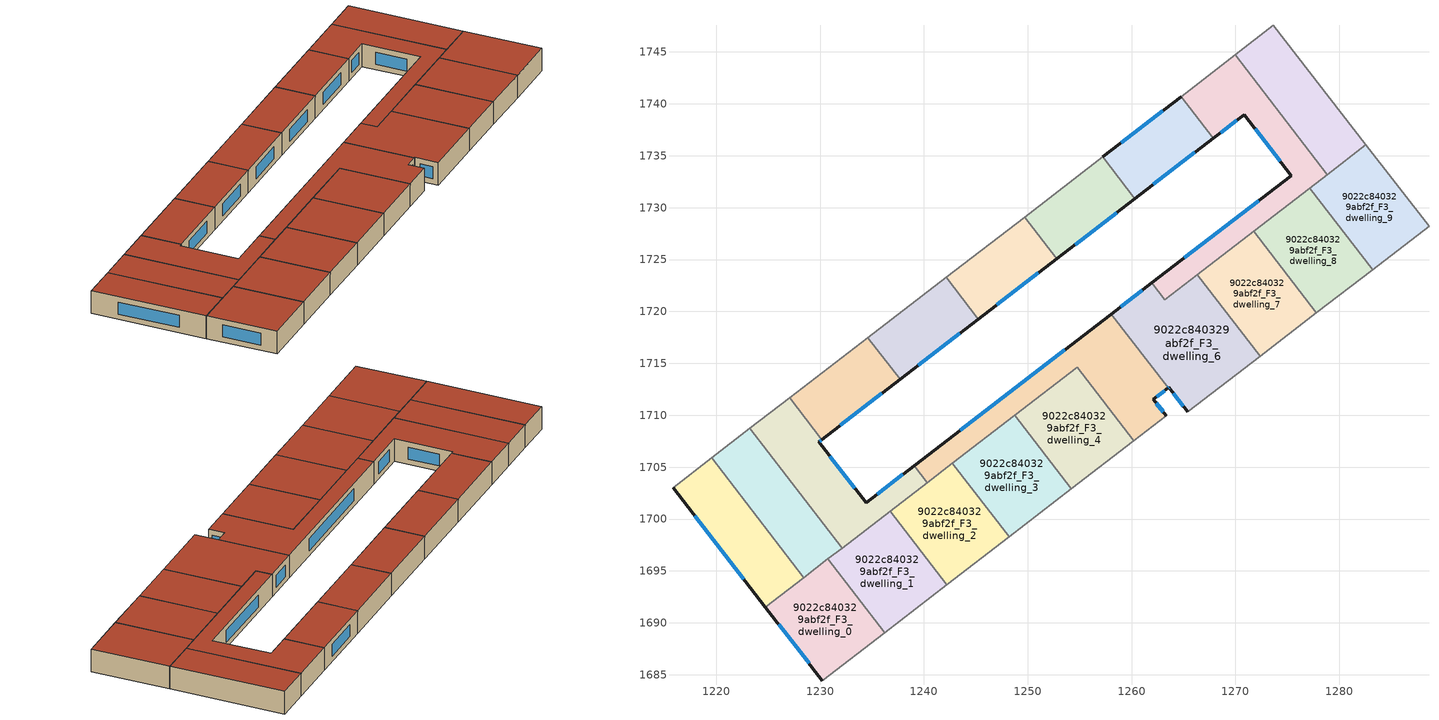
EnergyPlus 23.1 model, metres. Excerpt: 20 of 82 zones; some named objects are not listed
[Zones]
9022c840329abf2f_F3_dwelling_0
 floor to 9022c840329abf2f_F2_dwelling_0 (EU_floor_Construction): 1230.75,1696.15 1236.21,1689.05 1230.22,1684.44 1224.73,1691.52 z9
 wall outside (EU_wall_Construction): 1224.73,1691.52 1230.22,1684.44 z9:12
 wall to 9022c840329abf2f_F3_dwelling_1 (EU_wall_Construction): 1236.21,1689.05 1230.75,1696.15 z9:12
 wall adiabatic (EU_wall_Construction): 1230.22,1684.44 1236.21,1689.05 z9:12
 wall to 9022c840329abf2f_F3_dwelling_10 (EU_wall_Construction): 1228.41,1694.35 1224.73,1691.52 z9:12
 wall to 9022c840329abf2f_F3_dwelling_11 (EU_wall_Construction): 1230.75,1696.15 1228.41,1694.35 z9:12
 window (EU_Window_Construction): 1226.02,1689.86 1228.93,1686.1 z9.7:11.3
 roof outside (EU_roof_Construction): 1236.21,1689.05 1230.75,1696.15 1224.73,1691.52 1230.22,1684.44 z12
9022c840329abf2f_F3_dwelling_1
 floor to 9022c840329abf2f_F2_dwelling_1 (EU_floor_Construction): 1236.75,1700.77 1242.21,1693.67 1236.21,1689.05 1230.75,1696.15 z9
 wall to 9022c840329abf2f_F3_dwelling_2 (EU_wall_Construction): 1242.21,1693.67 1236.75,1700.77 z9:12
 wall adiabatic (EU_wall_Construction): 1236.21,1689.05 1242.21,1693.67 z9:12
 wall to 9022c840329abf2f_F3_dwelling_12 (EU_wall_Construction): 1236.75,1700.77 1232.1,1697.19 z9:12
 wall to 9022c840329abf2f_F3_dwelling_11 (EU_wall_Construction): 1232.1,1697.19 1230.75,1696.15 z9:12
 roof outside (EU_roof_Construction): 1242.21,1693.67 1236.75,1700.77 1230.75,1696.15 1236.21,1689.05 z12
9022c840329abf2f_F3_dwelling_10
 floor to 9022c840329abf2f_F2_dwelling_10 (EU_floor_Construction): 1219.53,1705.88 1228.41,1694.35 1224.73,1691.52 1215.82,1703.03 z9
 wall outside (EU_wall_Construction): 1215.82,1703.03 1224.73,1691.52 z9:12
 wall adiabatic (EU_wall_Construction): 1219.53,1705.88 1215.82,1703.03 z9:12
 wall to 9022c840329abf2f_F3_dwelling_11 (EU_wall_Construction): 1228.41,1694.35 1219.53,1705.88 z9:12
 window (EU_Window_Construction): 1217.91,1700.32 1222.64,1694.22 z9.7:11.3
 roof outside (EU_roof_Construction): 1228.41,1694.35 1219.53,1705.88 1215.82,1703.03 1224.73,1691.52 z12
9022c840329abf2f_F3_dwelling_11
 floor to 9022c840329abf2f_F2_dwelling_11 (EU_floor_Construction): 1223.23,1708.73 1232.1,1697.2 1228.41,1694.35 1219.53,1705.88 z9
 wall adiabatic (EU_wall_Construction): 1223.23,1708.73 1219.53,1705.88 z9:12
 wall to 9022c840329abf2f_F3_dwelling_12 (EU_wall_Construction): 1232.1,1697.2 1223.23,1708.73 z9:12
 roof outside (EU_roof_Construction): 1232.1,1697.2 1223.23,1708.73 1219.53,1705.88 1228.41,1694.35 z12
9022c840329abf2f_F3_dwelling_12
 floor to 9022c840329abf2f_F2_dwelling_12 (EU_floor_Construction): 1239.05,1705.13 1240.3,1703.5 1232.1,1697.2 1223.23,1708.73 1227.07,1711.68 1230.16,1707.66 1229.87,1707.43 1234.42,1701.57 z9
 wall outside (EU_wall_Construction): 1239.05,1705.13 1234.42,1701.57 1229.87,1707.43 1230.16,1707.66 z9:12
 wall to 9022c840329abf2f_F3_dwelling_5 (EU_wall_Construction): 1240.3,1703.5 1239.05,1705.13 z9:12
 wall adiabatic (EU_wall_Construction): 1227.07,1711.68 1223.23,1708.73 z9:12
 wall to 9022c840329abf2f_F3_dwelling_13 (EU_wall_Construction): 1230.16,1707.66 1227.07,1711.68 z9:12
 wall to 9022c840329abf2f_F3_dwelling_2 (EU_wall_Construction): 1236.75,1700.77 1240.3,1703.5 z9:12
 window (EU_Window_Construction): 1229.94,1707.49 1230.09,1707.6 / 1233.35,1702.95 1230.94,1706.06 / 1237.96,1704.3 1235.51,1702.41 z9.7:11.3
 roof outside (EU_roof_Construction): 1240.3,1703.5 1239.05,1705.13 1234.42,1701.57 1229.87,1707.43 1230.16,1707.66 1227.07,1711.68 1223.23,1708.73 1232.1,1697.2 z12
9022c840329abf2f_F3_dwelling_13
 floor to 9022c840329abf2f_F2_dwelling_13 (EU_floor_Construction): 1234.6,1717.48 1237.7,1713.46 1230.16,1707.66 1227.07,1711.68 z9
 wall outside (EU_wall_Construction): 1230.16,1707.66 1237.7,1713.46 z9:12
 wall adiabatic (EU_wall_Construction): 1234.6,1717.48 1227.07,1711.68 z9:12
 wall to 9022c840329abf2f_F3_dwelling_14 (EU_wall_Construction): 1237.7,1713.46 1234.6,1717.48 z9:12
 window (EU_Window_Construction): 1231.93,1709.02 1235.93,1712.1 z9.7:11.3
 roof outside (EU_roof_Construction): 1237.7,1713.46 1234.6,1717.48 1227.07,1711.68 1230.16,1707.66 z12
9022c840329abf2f_F3_dwelling_14
 floor to 9022c840329abf2f_F2_dwelling_14 (EU_floor_Construction): 1242.15,1723.29 1245.24,1719.26 1237.7,1713.46 1234.6,1717.48 z9
 wall outside (EU_wall_Construction): 1237.7,1713.46 1245.24,1719.26 z9:12
 wall adiabatic (EU_wall_Construction): 1242.15,1723.29 1234.6,1717.48 z9:12
 wall to 9022c840329abf2f_F3_dwelling_15 (EU_wall_Construction): 1245.24,1719.26 1242.15,1723.29 z9:12
 window (EU_Window_Construction): 1239.47,1714.82 1243.47,1717.9 z9.7:11.3
 roof outside (EU_roof_Construction): 1245.24,1719.26 1242.15,1723.29 1234.6,1717.48 1237.7,1713.46 z12
9022c840329abf2f_F3_dwelling_15
 floor to 9022c840329abf2f_F2_dwelling_15 (EU_floor_Construction): 1249.69,1729.09 1252.78,1725.07 1245.24,1719.26 1242.15,1723.29 z9
 wall outside (EU_wall_Construction): 1245.24,1719.26 1252.78,1725.07 z9:12
 wall adiabatic (EU_wall_Construction): 1249.69,1729.09 1242.15,1723.29 z9:12
 wall to 9022c840329abf2f_F3_dwelling_16 (EU_wall_Construction): 1252.78,1725.07 1249.69,1729.09 z9:12
 window (EU_Window_Construction): 1247.01,1720.63 1251.01,1723.71 z9.7:11.3
 roof outside (EU_roof_Construction): 1252.78,1725.07 1249.69,1729.09 1242.15,1723.29 1245.24,1719.26 z12
9022c840329abf2f_F3_dwelling_16
 floor to 9022c840329abf2f_F2_dwelling_16 (EU_floor_Construction): 1257.23,1734.9 1260.33,1730.88 1252.78,1725.07 1249.69,1729.09 z9
 wall outside (EU_wall_Construction): 1252.78,1725.07 1260.33,1730.88 z9:12
 wall adiabatic (EU_wall_Construction): 1257.23,1734.9 1249.69,1729.09 z9:12
 wall to 9022c840329abf2f_F3_dwelling_17 (EU_wall_Construction): 1260.33,1730.88 1257.23,1734.9 z9:12
 window (EU_Window_Construction): 1254.56,1726.44 1258.56,1729.52 z9.7:11.3
 roof outside (EU_roof_Construction): 1260.33,1730.88 1257.23,1734.9 1249.69,1729.09 1252.78,1725.07 z12
9022c840329abf2f_F3_dwelling_17
 floor to 9022c840329abf2f_F2_dwelling_17 (EU_floor_Construction): 1264.78,1740.71 1267.88,1736.69 1260.33,1730.88 1257.23,1734.9 z9
 wall outside (EU_wall_Construction): 1264.78,1740.71 1257.23,1734.9 / 1260.33,1730.88 1267.88,1736.69 z9:12
 wall to 9022c840329abf2f_F3_dwelling_18 (EU_wall_Construction): 1267.88,1736.69 1264.78,1740.71 z9:12
 window (EU_Window_Construction): 1263.01,1739.35 1259.01,1736.26 / 1262.1,1732.24 1266.1,1735.32 z9.7:11.3
 roof outside (EU_roof_Construction): 1267.88,1736.69 1264.78,1740.71 1257.23,1734.9 1260.33,1730.88 z12
9022c840329abf2f_F3_dwelling_18
 floor to 9022c840329abf2f_F2_dwelling_18 (EU_floor_Construction): 1269.99,1744.72 1278.87,1733.19 1263.2,1721.13 1261.95,1722.75 1275.39,1733.1 1270.84,1738.97 1267.88,1736.69 1264.78,1740.71 z9
 wall outside (EU_wall_Construction): 1267.88,1736.69 1270.84,1738.97 1275.39,1733.1 1261.95,1722.75 z9:12
 wall adiabatic (EU_wall_Construction): 1269.99,1744.72 1264.78,1740.71 z9:12
 wall to 9022c840329abf2f_F3_dwelling_19 (EU_wall_Construction): 1278.87,1733.19 1269.99,1744.72 z9:12
 wall to 9022c840329abf2f_F3_dwelling_6 (EU_wall_Construction): 1261.95,1722.75 1263.2,1721.13 1266.34,1723.55 z9:12
 wall to 9022c840329abf2f_F3_dwelling_7 (EU_wall_Construction): 1266.34,1723.55 1271.76,1727.72 z9:12
 wall to 9022c840329abf2f_F3_dwelling_8 (EU_wall_Construction): 1271.76,1727.72 1277.18,1731.89 z9:12
 wall to 9022c840329abf2f_F3_dwelling_9 (EU_wall_Construction): 1277.18,1731.89 1278.87,1733.19 z9:12
 window (EU_Window_Construction): 1271.91,1737.59 1274.32,1734.48 / 1268.57,1737.22 1270.15,1738.44 / 1272.23,1730.67 1265.1,1725.18 z9.7:11.3
 roof outside (EU_roof_Construction): 1278.87,1733.19 1269.99,1744.72 1264.78,1740.71 1267.88,1736.69 1270.84,1738.97 1275.39,1733.1 1261.95,1722.75 1263.2,1721.13 z12
9022c840329abf2f_F3_dwelling_19
 floor to 9022c840329abf2f_F2_dwelling_19 (EU_floor_Construction): 1273.67,1747.55 1282.58,1736.05 1278.87,1733.19 1269.99,1744.72 z9
 wall adiabatic (EU_wall_Construction): 1282.58,1736.05 1273.67,1747.55 1269.99,1744.72 z9:12
 wall to 9022c840329abf2f_F3_dwelling_9 (EU_wall_Construction): 1278.87,1733.19 1282.58,1736.05 z9:12
 roof outside (EU_roof_Construction): 1282.58,1736.05 1273.67,1747.55 1269.99,1744.72 1278.87,1733.19 z12
9022c840329abf2f_F3_dwelling_2
 floor to 9022c840329abf2f_F2_dwelling_2 (EU_floor_Construction): 1242.75,1705.39 1248.21,1698.29 1242.21,1693.67 1236.75,1700.77 z9
 wall to 9022c840329abf2f_F3_dwelling_3 (EU_wall_Construction): 1248.21,1698.29 1242.75,1705.39 z9:12
 wall adiabatic (EU_wall_Construction): 1242.21,1693.67 1248.21,1698.29 z9:12
 wall to 9022c840329abf2f_F3_dwelling_5 (EU_wall_Construction): 1242.75,1705.39 1240.3,1703.5 z9:12
 roof outside (EU_roof_Construction): 1248.21,1698.29 1242.75,1705.39 1236.75,1700.77 1242.21,1693.67 z12
9022c840329abf2f_F3_dwelling_3
 floor to 9022c840329abf2f_F2_dwelling_3 (EU_floor_Construction): 1248.75,1710.01 1254.22,1702.91 1248.21,1698.29 1242.75,1705.39 z9
 wall to 9022c840329abf2f_F3_dwelling_4 (EU_wall_Construction): 1254.22,1702.91 1248.75,1710.01 z9:12
 wall adiabatic (EU_wall_Construction): 1248.21,1698.29 1254.22,1702.91 z9:12
 wall to 9022c840329abf2f_F3_dwelling_5 (EU_wall_Construction): 1248.75,1710.01 1242.75,1705.39 z9:12
 roof outside (EU_roof_Construction): 1254.22,1702.91 1248.75,1710.01 1242.75,1705.39 1248.21,1698.29 z12
9022c840329abf2f_F3_dwelling_4
 floor to 9022c840329abf2f_F2_dwelling_4 (EU_floor_Construction): 1254.75,1714.62 1260.22,1707.52 1254.22,1702.91 1248.75,1710.01 z9
 wall to 9022c840329abf2f_F3_dwelling_5 (EU_wall_Construction): 1260.22,1707.52 1254.75,1714.62 1248.75,1710.01 z9:12
 wall adiabatic (EU_wall_Construction): 1254.22,1702.91 1260.22,1707.52 z9:12
 roof outside (EU_roof_Construction): 1260.22,1707.52 1254.75,1714.62 1248.75,1710.01 1254.22,1702.91 z12
9022c840329abf2f_F3_dwelling_5
 floor to 9022c840329abf2f_F2_dwelling_5 (EU_floor_Construction): 1258.04,1719.75 1263.52,1712.64 1262.1,1711.55 1263.35,1709.94 1260.22,1707.52 1254.75,1714.62 1240.3,1703.5 1239.05,1705.13 z9
 wall outside (EU_wall_Construction): 1263.35,1709.94 1262.1,1711.55 1263.52,1712.64 / 1258.04,1719.75 1239.05,1705.13 z9:12
 wall adiabatic (EU_wall_Construction): 1260.22,1707.52 1263.35,1709.94 z9:12
 wall to 9022c840329abf2f_F3_dwelling_6 (EU_wall_Construction): 1263.52,1712.64 1258.04,1719.75 z9:12
 window (EU_Window_Construction): 1263.06,1710.31 1262.4,1711.17 / 1253.58,1716.32 1243.51,1708.56 / 1262.44,1711.8 1263.19,1712.38 z9.7:11.3
 roof outside (EU_roof_Construction): 1260.22,1707.52 1263.35,1709.94 1262.1,1711.55 1263.52,1712.64 1258.04,1719.75 1239.05,1705.13 1240.3,1703.5 1254.75,1714.62 z12
9022c840329abf2f_F3_dwelling_6
 floor to 9022c840329abf2f_F2_dwelling_6 (EU_floor_Construction): 1266.34,1723.55 1272.39,1715.69 1265.43,1710.33 1263.6,1712.7 1263.52,1712.64 1258.04,1719.75 1261.95,1722.75 1263.2,1721.13 z9
 wall outside (EU_wall_Construction): 1261.95,1722.75 1258.04,1719.75 / 1263.52,1712.64 1263.6,1712.7 1265.43,1710.33 z9:12
 wall to 9022c840329abf2f_F3_dwelling_7 (EU_wall_Construction): 1272.39,1715.69 1266.34,1723.55 z9:12
 wall adiabatic (EU_wall_Construction): 1265.43,1710.33 1272.39,1715.69 z9:12
 window (EU_Window_Construction): 1261.03,1722.05 1258.96,1720.45 / 1264.03,1712.14 1265,1710.89 / 1263.54,1712.65 1263.58,1712.69 z9.7:11.3
 roof outside (EU_roof_Construction): 1272.39,1715.69 1266.34,1723.55 1263.2,1721.13 1261.95,1722.75 1258.04,1719.75 1263.52,1712.64 1263.6,1712.7 1265.43,1710.33 z12
9022c840329abf2f_F3_dwelling_7
 floor to 9022c840329abf2f_F2_dwelling_7 (EU_floor_Construction): 1271.76,1727.72 1277.81,1719.86 1272.39,1715.69 1266.34,1723.55 z9
 wall to 9022c840329abf2f_F3_dwelling_8 (EU_wall_Construction): 1277.81,1719.86 1271.76,1727.72 z9:12
 wall adiabatic (EU_wall_Construction): 1272.39,1715.69 1277.81,1719.86 z9:12
 roof outside (EU_roof_Construction): 1277.81,1719.86 1271.76,1727.72 1266.34,1723.55 1272.39,1715.69 z12
9022c840329abf2f_F3_dwelling_8
 floor to 9022c840329abf2f_F2_dwelling_8 (EU_floor_Construction): 1277.18,1731.89 1283.23,1724.02 1277.81,1719.86 1271.76,1727.72 z9
 wall to 9022c840329abf2f_F3_dwelling_9 (EU_wall_Construction): 1283.23,1724.02 1277.18,1731.89 z9:12
 wall adiabatic (EU_wall_Construction): 1277.81,1719.86 1283.23,1724.02 z9:12
 roof outside (EU_roof_Construction): 1283.23,1724.02 1277.18,1731.89 1271.76,1727.72 1277.81,1719.86 z12
9022c840329abf2f_F3_dwelling_9
 floor to 9022c840329abf2f_F2_dwelling_9 (EU_floor_Construction): 1282.58,1736.05 1288.66,1728.2 1283.23,1724.02 1277.18,1731.89 z9
 wall adiabatic (EU_wall_Construction): 1283.23,1724.02 1288.66,1728.2 1282.58,1736.05 z9:12
 roof outside (EU_roof_Construction): 1288.66,1728.2 1282.58,1736.05 1277.18,1731.89 1283.23,1724.02 z12
[Building]
EU S2 Campaign: North Axis=0; Terrain=City; Solar Distribution=FullExterior
[Site:Location]
Budapest.Ferenc.Liszt.Intl.AP: Latitude=47.437; Longitude=19.256; Time Zone=1; Elevation=185
[SizingPeriod:WeatherFileDays]
AnnualSizingPeriod: Begin Month=1; Begin Day of Month=1; End Month=12; End Day of Month=31; Day of Week for Start Day=Monday; Use Weather File Daylight Saving Period=No; Use Weather File Rain and Snow Indicators=No
[MATERIAL]
EU_InternalMass_Material: Roughness=MediumRough; Thickness=0.1; Conductivity=1; Density=1800; Specific Heat=900; Thermal Absorptance=0.9; Solar Absorptance=0.7; Visible Absorptance=0.7
[MATERIAL:NOMASS] Roughness=MediumRough; Thermal Absorptance=0.9; Solar Absorptance=0.7; Visible Absorptance=0.7
Name | Thermal Resistance
EU_wall_NoMass | 0.832559
EU_roof_NoMass | 1.39638
EU_floor_NoMass | 0.872794
[WINDOWMATERIAL:SIMPLEGLAZINGSYSTEM]
EU_Window_SimpleGlazing: UFactor=2.79869; Solar Heat Gain Coefficient=0.75; Visible Transmittance=0.75
[CONSTRUCTION]
EU_wall_Construction: EU_wall_NoMass
EU_roof_Construction: EU_roof_NoMass
EU_floor_Construction: EU_floor_NoMass
EU_Window_Construction: EU_Window_SimpleGlazing
EU_InternalMass_Construction: EU_InternalMass_Material
[ZONE] Type=1; Multiplier=1; Ceiling Height=autocalculate; Floor Area=autocalculate; Part of Total Floor Area=Yes
Name | Volume
9022c840329abf2f_F3_dwelling_0 | 203.536
9022c840329abf2f_F3_dwelling_1; 9022c840329abf2f_F3_dwelling_10; 9022c840329abf2f_F3_dwelling_7 | 203.539
9022c840329abf2f_F3_dwelling_11 | 203.522
9022c840329abf2f_F3_dwelling_12 | 237.452
9022c840329abf2f_F3_dwelling_13 | 144.873
9022c840329abf2f_F3_dwelling_14 | 144.911
9022c840329abf2f_F3_dwelling_15 | 144.922
9022c840329abf2f_F3_dwelling_16 | 144.952
9022c840329abf2f_F3_dwelling_17 | 144.985
9022c840329abf2f_F3_dwelling_18 | 284.669
9022c840329abf2f_F3_dwelling_19 | 203.531
9022c840329abf2f_F3_dwelling_2 | 203.551
9022c840329abf2f_F3_dwelling_3 | 203.545
9022c840329abf2f_F3_dwelling_4 | 203.556
9022c840329abf2f_F3_dwelling_5 | 291.062
9022c840329abf2f_F3_dwelling_6 | 293.915
9022c840329abf2f_F3_dwelling_8 | 203.538
9022c840329abf2f_F3_dwelling_9 | 203.563
[INTERNALMASS] Construction=EU_InternalMass_Construction
Name | Zone or ZoneList | Surface Area
9022c840329abf2f_F3_dwelling_0_EU_InternalMass | 9022c840329abf2f_F3_dwelling_0 | 67.8451
9022c840329abf2f_F3_dwelling_1_EU_InternalMass | 9022c840329abf2f_F3_dwelling_1 | 67.8464
9022c840329abf2f_F3_dwelling_2_EU_InternalMass | 9022c840329abf2f_F3_dwelling_2 | 67.8502
9022c840329abf2f_F3_dwelling_3_EU_InternalMass | 9022c840329abf2f_F3_dwelling_3 | 67.8483
9022c840329abf2f_F3_dwelling_4_EU_InternalMass | 9022c840329abf2f_F3_dwelling_4 | 67.8522
9022c840329abf2f_F3_dwelling_5_EU_InternalMass | 9022c840329abf2f_F3_dwelling_5 | 97.0218
9022c840329abf2f_F3_dwelling_6_EU_InternalMass | 9022c840329abf2f_F3_dwelling_6 | 97.9754
9022c840329abf2f_F3_dwelling_7_EU_InternalMass | 9022c840329abf2f_F3_dwelling_7 | 67.8464
9022c840329abf2f_F3_dwelling_8_EU_InternalMass | 9022c840329abf2f_F3_dwelling_8 | 67.846
9022c840329abf2f_F3_dwelling_9_EU_InternalMass | 9022c840329abf2f_F3_dwelling_9 | 67.8544
9022c840329abf2f_F3_dwelling_10_EU_InternalMass | 9022c840329abf2f_F3_dwelling_10 | 67.8464
9022c840329abf2f_F3_dwelling_11_EU_InternalMass | 9022c840329abf2f_F3_dwelling_11 | 67.8406
9022c840329abf2f_F3_dwelling_12_EU_InternalMass | 9022c840329abf2f_F3_dwelling_12 | 79.1478
9022c840329abf2f_F3_dwelling_13_EU_InternalMass | 9022c840329abf2f_F3_dwelling_13 | 48.291
9022c840329abf2f_F3_dwelling_14_EU_InternalMass | 9022c840329abf2f_F3_dwelling_14 | 48.3035
9022c840329abf2f_F3_dwelling_15_EU_InternalMass | 9022c840329abf2f_F3_dwelling_15 | 48.3075
9022c840329abf2f_F3_dwelling_16_EU_InternalMass | 9022c840329abf2f_F3_dwelling_16 | 48.3173
9022c840329abf2f_F3_dwelling_17_EU_InternalMass | 9022c840329abf2f_F3_dwelling_17 | 48.3285
9022c840329abf2f_F3_dwelling_18_EU_InternalMass | 9022c840329abf2f_F3_dwelling_18 | 94.8894
9022c840329abf2f_F3_dwelling_19_EU_InternalMass | 9022c840329abf2f_F3_dwelling_19 | 67.8435
[OTHEREQUIPMENT] Fuel Type=Electricity; Design Level Calculation Method=Watts/Area; Power per Zone Floor Area=1; Fraction Latent=0; Fraction Radiant=0; Fraction Lost=0; Carbon Dioxide Generation Rate=0; EndUse Subcategory=EU_Step8_InternalGains
Name | Zone or ZoneList or Space or SpaceList | Schedule
EU_Step8_InternalGain_9022c840329abf2f_F3_dwelling_0_f000 | 9022c840329abf2f_F3_dwelling_0 | EU_Step8_GainSchedule_9022c840329abf2f_F3_dwelling_0_f000
EU_Step8_InternalGain_9022c840329abf2f_F3_dwelling_1_f000 | 9022c840329abf2f_F3_dwelling_1 | EU_Step8_GainSchedule_9022c840329abf2f_F3_dwelling_1_f000
EU_Step8_InternalGain_9022c840329abf2f_F3_dwelling_2_f000 | 9022c840329abf2f_F3_dwelling_2 | EU_Step8_GainSchedule_9022c840329abf2f_F3_dwelling_2_f000
EU_Step8_InternalGain_9022c840329abf2f_F3_dwelling_3_f000 | 9022c840329abf2f_F3_dwelling_3 | EU_Step8_GainSchedule_9022c840329abf2f_F3_dwelling_3_f000
EU_Step8_InternalGain_9022c840329abf2f_F3_dwelling_4_f000 | 9022c840329abf2f_F3_dwelling_4 | EU_Step8_GainSchedule_9022c840329abf2f_F3_dwelling_4_f000
EU_Step8_InternalGain_9022c840329abf2f_F3_dwelling_5_f000 | 9022c840329abf2f_F3_dwelling_5 | EU_Step8_GainSchedule_9022c840329abf2f_F3_dwelling_5_f000
EU_Step8_InternalGain_9022c840329abf2f_F3_dwelling_6_f000 | 9022c840329abf2f_F3_dwelling_6 | EU_Step8_GainSchedule_9022c840329abf2f_F3_dwelling_6_f000
EU_Step8_InternalGain_9022c840329abf2f_F3_dwelling_7_f000 | 9022c840329abf2f_F3_dwelling_7 | EU_Step8_GainSchedule_9022c840329abf2f_F3_dwelling_7_f000
EU_Step8_InternalGain_9022c840329abf2f_F3_dwelling_8_f000 | 9022c840329abf2f_F3_dwelling_8 | EU_Step8_GainSchedule_9022c840329abf2f_F3_dwelling_8_f000
EU_Step8_InternalGain_9022c840329abf2f_F3_dwelling_9_f000 | 9022c840329abf2f_F3_dwelling_9 | EU_Step8_GainSchedule_9022c840329abf2f_F3_dwelling_9_f000
EU_Step8_InternalGain_9022c840329abf2f_F3_dwelling_10_f000 | 9022c840329abf2f_F3_dwelling_10 | EU_Step8_GainSchedule_9022c840329abf2f_F3_dwelling_10_f000
EU_Step8_InternalGain_9022c840329abf2f_F3_dwelling_11_f000 | 9022c840329abf2f_F3_dwelling_11 | EU_Step8_GainSchedule_9022c840329abf2f_F3_dwelling_11_f000
EU_Step8_InternalGain_9022c840329abf2f_F3_dwelling_12_f000 | 9022c840329abf2f_F3_dwelling_12 | EU_Step8_GainSchedule_9022c840329abf2f_F3_dwelling_12_f000
EU_Step8_InternalGain_9022c840329abf2f_F3_dwelling_13_f000 | 9022c840329abf2f_F3_dwelling_13 | EU_Step8_GainSchedule_9022c840329abf2f_F3_dwelling_13_f000
EU_Step8_InternalGain_9022c840329abf2f_F3_dwelling_14_f000 | 9022c840329abf2f_F3_dwelling_14 | EU_Step8_GainSchedule_9022c840329abf2f_F3_dwelling_14_f000
EU_Step8_InternalGain_9022c840329abf2f_F3_dwelling_15_f000 | 9022c840329abf2f_F3_dwelling_15 | EU_Step8_GainSchedule_9022c840329abf2f_F3_dwelling_15_f000
EU_Step8_InternalGain_9022c840329abf2f_F3_dwelling_16_f000 | 9022c840329abf2f_F3_dwelling_16 | EU_Step8_GainSchedule_9022c840329abf2f_F3_dwelling_16_f000
EU_Step8_InternalGain_9022c840329abf2f_F3_dwelling_17_f000 | 9022c840329abf2f_F3_dwelling_17 | EU_Step8_GainSchedule_9022c840329abf2f_F3_dwelling_17_f000
EU_Step8_InternalGain_9022c840329abf2f_F3_dwelling_18_f000 | 9022c840329abf2f_F3_dwelling_18 | EU_Step8_GainSchedule_9022c840329abf2f_F3_dwelling_18_f000
EU_Step8_InternalGain_9022c840329abf2f_F3_dwelling_19_f000 | 9022c840329abf2f_F3_dwelling_19 | EU_Step8_GainSchedule_9022c840329abf2f_F3_dwelling_19_f000
[ZONEVENTILATION:DESIGNFLOWRATE] Schedule=EU_AlwaysOn; Design Flow Rate Calculation Method=AirChanges/Hour; Air Changes per Hour=0.475469; Ventilation Type=Natural; Fan Pressure Rise=0; Fan Total Efficiency=1; Constant Term Coefficient=1; Temperature Term Coefficient=0; Velocity Term Coefficient=0; Velocity Squared Term Coefficient=0; Minimum Indoor Temperature=-100; Maximum Indoor Temperature=100; Delta Temperature=-100; Minimum Outdoor Temperature=-100; Maximum Outdoor Temperature=100; Maximum Wind Speed=40
Name | Zone or ZoneList or Space or SpaceList
EU_ConstantAir_9022c840329abf2f_F3_dwelling_0 | 9022c840329abf2f_F3_dwelling_0
EU_ConstantAir_9022c840329abf2f_F3_dwelling_1 | 9022c840329abf2f_F3_dwelling_1
EU_ConstantAir_9022c840329abf2f_F3_dwelling_2 | 9022c840329abf2f_F3_dwelling_2
EU_ConstantAir_9022c840329abf2f_F3_dwelling_3 | 9022c840329abf2f_F3_dwelling_3
EU_ConstantAir_9022c840329abf2f_F3_dwelling_4 | 9022c840329abf2f_F3_dwelling_4
EU_ConstantAir_9022c840329abf2f_F3_dwelling_5 | 9022c840329abf2f_F3_dwelling_5
EU_ConstantAir_9022c840329abf2f_F3_dwelling_6 | 9022c840329abf2f_F3_dwelling_6
EU_ConstantAir_9022c840329abf2f_F3_dwelling_7 | 9022c840329abf2f_F3_dwelling_7
EU_ConstantAir_9022c840329abf2f_F3_dwelling_8 | 9022c840329abf2f_F3_dwelling_8
EU_ConstantAir_9022c840329abf2f_F3_dwelling_9 | 9022c840329abf2f_F3_dwelling_9
EU_ConstantAir_9022c840329abf2f_F3_dwelling_10 | 9022c840329abf2f_F3_dwelling_10
EU_ConstantAir_9022c840329abf2f_F3_dwelling_11 | 9022c840329abf2f_F3_dwelling_11
EU_ConstantAir_9022c840329abf2f_F3_dwelling_12 | 9022c840329abf2f_F3_dwelling_12
EU_ConstantAir_9022c840329abf2f_F3_dwelling_13 | 9022c840329abf2f_F3_dwelling_13
EU_ConstantAir_9022c840329abf2f_F3_dwelling_14 | 9022c840329abf2f_F3_dwelling_14
EU_ConstantAir_9022c840329abf2f_F3_dwelling_15 | 9022c840329abf2f_F3_dwelling_15
EU_ConstantAir_9022c840329abf2f_F3_dwelling_16 | 9022c840329abf2f_F3_dwelling_16
EU_ConstantAir_9022c840329abf2f_F3_dwelling_17 | 9022c840329abf2f_F3_dwelling_17
EU_ConstantAir_9022c840329abf2f_F3_dwelling_18 | 9022c840329abf2f_F3_dwelling_18
EU_ConstantAir_9022c840329abf2f_F3_dwelling_19 | 9022c840329abf2f_F3_dwelling_19
[HVACTEMPLATE:ZONE:IDEALLOADSAIRSYSTEM] System Availability Schedule=EU_AlwaysOn; Maximum Heating Supply Air Temperature=50; Minimum Cooling Supply Air Temperature=13; Maximum Heating Supply Air Humidity Ratio=0.0156; Minimum Cooling Supply Air Humidity Ratio=0.0077; Heating Limit=NoLimit; Cooling Limit=NoLimit; Heating Availability Schedule=EU_AlwaysOn; Cooling Availability Schedule=EU_CoolingOff; Dehumidification Control Type=ConstantSensibleHeatRatio; Cooling Sensible Heat Ratio=0.7; Dehumidification Setpoint=60; Humidification Control Type=None; Humidification Setpoint=30; Outdoor Air Method=None; Outdoor Air Flow Rate per Person=0.00944; Outdoor Air Flow Rate per Zone Floor Area=0; Outdoor Air Flow Rate per Zone=0; Demand Controlled Ventilation Type=None; Outdoor Air Economizer Type=NoEconomizer; Heat Recovery Type=None; Sensible Heat Recovery Effectiveness=0.7; Latent Heat Recovery Effectiveness=0.65
Name | Template Thermostat
9022c840329abf2f_F3_dwelling_0 | EU_HeatOnly_9022c840329abf2f_F3_dwelling_0
9022c840329abf2f_F3_dwelling_1 | EU_HeatOnly_9022c840329abf2f_F3_dwelling_1
9022c840329abf2f_F3_dwelling_2 | EU_HeatOnly_9022c840329abf2f_F3_dwelling_2
9022c840329abf2f_F3_dwelling_3 | EU_HeatOnly_9022c840329abf2f_F3_dwelling_3
9022c840329abf2f_F3_dwelling_4 | EU_HeatOnly_9022c840329abf2f_F3_dwelling_4
9022c840329abf2f_F3_dwelling_5 | EU_HeatOnly_9022c840329abf2f_F3_dwelling_5
9022c840329abf2f_F3_dwelling_6 | EU_HeatOnly_9022c840329abf2f_F3_dwelling_6
9022c840329abf2f_F3_dwelling_7 | EU_HeatOnly_9022c840329abf2f_F3_dwelling_7
9022c840329abf2f_F3_dwelling_8 | EU_HeatOnly_9022c840329abf2f_F3_dwelling_8
9022c840329abf2f_F3_dwelling_9 | EU_HeatOnly_9022c840329abf2f_F3_dwelling_9
9022c840329abf2f_F3_dwelling_10 | EU_HeatOnly_9022c840329abf2f_F3_dwelling_10
9022c840329abf2f_F3_dwelling_11 | EU_HeatOnly_9022c840329abf2f_F3_dwelling_11
9022c840329abf2f_F3_dwelling_12 | EU_HeatOnly_9022c840329abf2f_F3_dwelling_12
9022c840329abf2f_F3_dwelling_13 | EU_HeatOnly_9022c840329abf2f_F3_dwelling_13
9022c840329abf2f_F3_dwelling_14 | EU_HeatOnly_9022c840329abf2f_F3_dwelling_14
9022c840329abf2f_F3_dwelling_15 | EU_HeatOnly_9022c840329abf2f_F3_dwelling_15
9022c840329abf2f_F3_dwelling_16 | EU_HeatOnly_9022c840329abf2f_F3_dwelling_16
9022c840329abf2f_F3_dwelling_17 | EU_HeatOnly_9022c840329abf2f_F3_dwelling_17
9022c840329abf2f_F3_dwelling_18 | EU_HeatOnly_9022c840329abf2f_F3_dwelling_18
9022c840329abf2f_F3_dwelling_19 | EU_HeatOnly_9022c840329abf2f_F3_dwelling_19
[SIZING:ZONE] Zone Cooling Design Supply Air Temperature Input Method=SupplyAirTemperature; Zone Cooling Design Supply Air Temperature=13; Zone Heating Design Supply Air Temperature Input Method=SupplyAirTemperature; Zone Heating Design Supply Air Temperature=50; Zone Cooling Design Supply Air Humidity Ratio=0.008; Zone Heating Design Supply Air Humidity Ratio=0.008; Cooling Design Air Flow Method=DesignDay; Cooling Design Air Flow Rate=0; Cooling Minimum Air Flow per Zone Floor Area=0.000762; Cooling Minimum Air Flow=0; Cooling Minimum Air Flow Fraction=0.2; Heating Design Air Flow Method=DesignDay; Heating Design Air Flow Rate=0; Heating Maximum Air Flow per Zone Floor Area=0.002032; Heating Maximum Air Flow=0.141576; Heating Maximum Air Flow Fraction=0.3; Account for Dedicated Outdoor Air System=No; Dedicated Outdoor Air System Control Strategy=NeutralSupplyAir; Dedicated Outdoor Air Low Setpoint Temperature for Design=autosize; Dedicated Outdoor Air High Setpoint Temperature for Design=autosize; Zone Load Sizing Method=Sensible Load Only No Latent Load; Zone Latent Cooling Design Supply Air Humidity Ratio Input Method=HumidityRatioDifference; Zone Cooling Design Supply Air Humidity Ratio Difference=0.005; Zone Latent Heating Design Supply Air Humidity Ratio Input Method=HumidityRatioDifference; Zone Humidification Design Supply Air Humidity Ratio Difference=0.005
9022c840329abf2f_F3_dwelling_0; 9022c840329abf2f_F3_dwelling_1; 9022c840329abf2f_F3_dwelling_2; 9022c840329abf2f_F3_dwelling_3; 9022c840329abf2f_F3_dwelling_4; 9022c840329abf2f_F3_dwelling_5; 9022c840329abf2f_F3_dwelling_6; 9022c840329abf2f_F3_dwelling_7; 9022c840329abf2f_F3_dwelling_8; 9022c840329abf2f_F3_dwelling_9; 9022c840329abf2f_F3_dwelling_10; 9022c840329abf2f_F3_dwelling_11; 9022c840329abf2f_F3_dwelling_12; 9022c840329abf2f_F3_dwelling_13; 9022c840329abf2f_F3_dwelling_14; 9022c840329abf2f_F3_dwelling_15; 9022c840329abf2f_F3_dwelling_16; 9022c840329abf2f_F3_dwelling_17; 9022c840329abf2f_F3_dwelling_18; 9022c840329abf2f_F3_dwelling_19
[SCHEDULE:CONSTANT]
Name | Hourly Value
EU_AlwaysOn | 1
EU_CoolingOff | 0
[SCHEDULE:FILE] Column Number=1; Rows to Skip at Top=0; Number of Hours of Data=8760; Column Separator=Comma; Interpolate to Timestep=No; Minutes per Item=60; Adjust Schedule for Daylight Savings=Yes
Name | File
EU_Step8_GainSchedule_9022c840329abf2f_F3_dwelling_0_f000 | ../../schedules/9022c840329abf2f/9022c840329abf2f_F3_dwelling_0_f000_gain.csv
EU_Step8_GainSchedule_9022c840329abf2f_F3_dwelling_1_f000 | ../../schedules/9022c840329abf2f/9022c840329abf2f_F3_dwelling_1_f000_gain.csv
EU_Step8_GainSchedule_9022c840329abf2f_F3_dwelling_2_f000 | ../../schedules/9022c840329abf2f/9022c840329abf2f_F3_dwelling_2_f000_gain.csv
EU_Step8_GainSchedule_9022c840329abf2f_F3_dwelling_3_f000 | ../../schedules/9022c840329abf2f/9022c840329abf2f_F3_dwelling_3_f000_gain.csv
EU_Step8_GainSchedule_9022c840329abf2f_F3_dwelling_4_f000 | ../../schedules/9022c840329abf2f/9022c840329abf2f_F3_dwelling_4_f000_gain.csv
EU_Step8_GainSchedule_9022c840329abf2f_F3_dwelling_5_f000 | ../../schedules/9022c840329abf2f/9022c840329abf2f_F3_dwelling_5_f000_gain.csv
EU_Step8_GainSchedule_9022c840329abf2f_F3_dwelling_6_f000 | ../../schedules/9022c840329abf2f/9022c840329abf2f_F3_dwelling_6_f000_gain.csv
EU_Step8_GainSchedule_9022c840329abf2f_F3_dwelling_7_f000 | ../../schedules/9022c840329abf2f/9022c840329abf2f_F3_dwelling_7_f000_gain.csv
EU_Step8_GainSchedule_9022c840329abf2f_F3_dwelling_8_f000 | ../../schedules/9022c840329abf2f/9022c840329abf2f_F3_dwelling_8_f000_gain.csv
EU_Step8_GainSchedule_9022c840329abf2f_F3_dwelling_9_f000 | ../../schedules/9022c840329abf2f/9022c840329abf2f_F3_dwelling_9_f000_gain.csv
EU_Step8_GainSchedule_9022c840329abf2f_F3_dwelling_10_f000 | ../../schedules/9022c840329abf2f/9022c840329abf2f_F3_dwelling_10_f000_gain.csv
EU_Step8_GainSchedule_9022c840329abf2f_F3_dwelling_11_f000 | ../../schedules/9022c840329abf2f/9022c840329abf2f_F3_dwelling_11_f000_gain.csv
EU_Step8_GainSchedule_9022c840329abf2f_F3_dwelling_12_f000 | ../../schedules/9022c840329abf2f/9022c840329abf2f_F3_dwelling_12_f000_gain.csv
EU_Step8_GainSchedule_9022c840329abf2f_F3_dwelling_13_f000 | ../../schedules/9022c840329abf2f/9022c840329abf2f_F3_dwelling_13_f000_gain.csv
EU_Step8_GainSchedule_9022c840329abf2f_F3_dwelling_14_f000 | ../../schedules/9022c840329abf2f/9022c840329abf2f_F3_dwelling_14_f000_gain.csv
EU_Step8_GainSchedule_9022c840329abf2f_F3_dwelling_15_f000 | ../../schedules/9022c840329abf2f/9022c840329abf2f_F3_dwelling_15_f000_gain.csv
EU_Step8_GainSchedule_9022c840329abf2f_F3_dwelling_16_f000 | ../../schedules/9022c840329abf2f/9022c840329abf2f_F3_dwelling_16_f000_gain.csv
EU_Step8_GainSchedule_9022c840329abf2f_F3_dwelling_17_f000 | ../../schedules/9022c840329abf2f/9022c840329abf2f_F3_dwelling_17_f000_gain.csv
EU_Step8_GainSchedule_9022c840329abf2f_F3_dwelling_18_f000 | ../../schedules/9022c840329abf2f/9022c840329abf2f_F3_dwelling_18_f000_gain.csv
EU_Step8_GainSchedule_9022c840329abf2f_F3_dwelling_19_f000 | ../../schedules/9022c840329abf2f/9022c840329abf2f_F3_dwelling_19_f000_gain.csv
